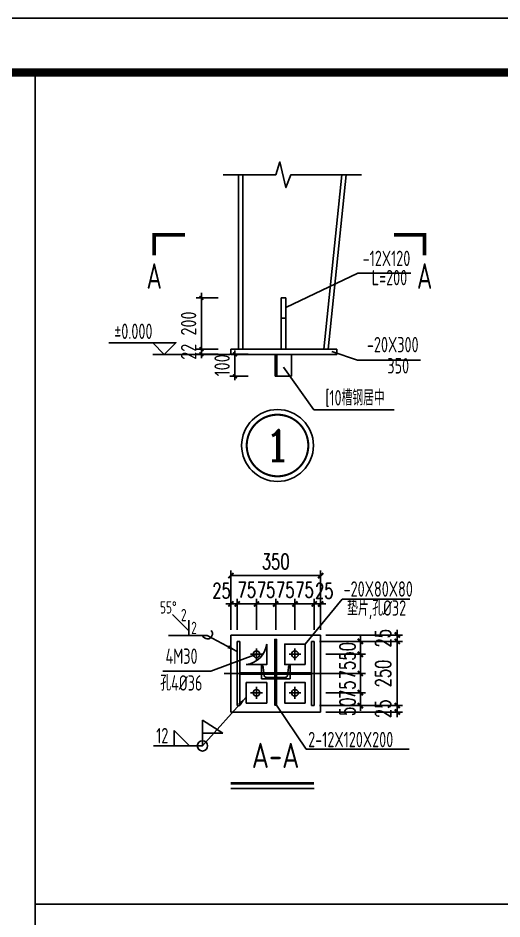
# Model space of a CAD drawing. Extents: x 177291 to 1288761, y 177638 to 322898.
# Drawn here: x 1229629 to 1239060, y 223406 to 240960 of the extents above; entities that cross this region are included whole.
import ezdxf
from ezdxf.enums import TextEntityAlignment as Align

# ---------------------------------------------------------------- set-up
doc = ezdxf.new("R2010")
doc.units = 0
doc.header["$LTSCALE"] = 1000
doc.linetypes.add('ACAD_ISO02W100', pattern=[15, 12, -3])
for name, color, linetype in [('AXIS', 3, 'Continuous'), ('DOTE', 1, 'Continuous'), ('GZ', 50, 'Continuous'), ('HfText', 7, 'Continuous'), ('NUM', 7, 'Continuous'), ('PUB_TEXT', 7, 'Continuous'), ('PUB_TITLE', 4, 'Continuous'), ('PZ', 202, 'Continuous'), ('TEXT', 7, 'Continuous'), ('TG', 110, 'Continuous'), ('THIN', 7, 'Continuous'), ('WELD', 7, 'Continuous'), ('YCX', 90, 'Continuous'), ('引出线', 3, 'Continuous'), ('引线', 3, 'Continuous'), ('虚线', 4, 'ACAD_ISO02W100')]:
    doc.layers.add(name, color=color, linetype=linetype)
doc.styles.add('_TCH_DIM_T3', font='SIMPLEX', dxfattribs={"width": 0.705882, "bigfont": 'GBCBIG'})
doc.styles.add('C', font='tssdeng.shx', dxfattribs={"height": 3, "bigfont": 'tssdchn.shx'})
doc.styles.add('COMPLEX', font='COMPLEX')
doc.styles.get("Standard").update_dxf_attribs({"font": 'gbenor.shx', "bigfont": 'gbcbig.shx'})
doc.styles.add('TSSD_Dimension', font='Tssdeng.shx', dxfattribs={"width": 0.8, "bigfont": 'hztxt.shx'})
doc.styles.add('TSSD_Label', font='tssdeng.shx', dxfattribs={"width": 0.7, "bigfont": 'hztxt.shx'})
doc.styles.add('TSSD_Norm', font='tssdeng.shx', dxfattribs={"bigfont": 'hztxt.shx'})
doc.styles.add('TSSD_Num', font='Tssdeng.shx', dxfattribs={"width": 0.7, "bigfont": 'hztxt.shx'})
doc.dimstyles.new('TCH_100_5', dxfattribs={"dimtxt": 297.5, "dimasz": 100, "dimexe": 100, "dimexo": 100, "dimgap": 126.25, "dimtad": 1, "dimdec": 0, "dimlfac": 0.2, "dimzin": 0, "dimdsep": 46, "dimtxsty": '_TCH_DIM_T3', "dimblk": 'ARCHTICK', "dimcen": 0.09, "dimclrd": 126, "dimclre": 126, "dimclrt": 7, "dimazin": 2, "dimtfac": 1, "dimtdec": 0, "dimtix": 1, "dimtmove": 2, "dimatfit": 3, "dimfxl": 1, "dimtolj": 1, "dimtzin": 0, "dimarcsym": 0})
doc.dimstyles.new('TSSD_20_100', dxfattribs={"dimtxt": 300, "dimasz": 75, "dimexe": 100, "dimexo": 250, "dimgap": 100, "dimtad": 1, "dimdec": 0, "dimlfac": 0.2, "dimzin": 0, "dimdsep": 46, "dimtxsty": 'TSSD_Dimension', "dimblk": 'ARCHTICK', "dimcen": 0, "dimdle": 100, "dimclrt": 7, "dimadec": 0, "dimazin": 0, "dimtfac": 1, "dimtdec": 0, "dimtix": 1, "dimtmove": 2, "dimatfit": 3, "dimfxl": 1, "dimtolj": 1, "dimtzin": 0, "dimarcsym": 0})
doc.dimstyles.new('TSSD_LEADER_STYLE_200.0', dxfattribs={"dimtxt": 0.18, "dimasz": 200, "dimexe": 0.18, "dimexo": 0.0625, "dimgap": 0.09, "dimtad": 0, "dimtih": 1, "dimtoh": 1, "dimdec": 4, "dimzin": 0, "dimdsep": 46, "dimtxsty": 'Standard', "dimcen": 0.09, "dimadec": 0, "dimazin": 0, "dimtfac": 1, "dimtdec": 4, "dimtofl": 0, "dimtmove": 0, "dimatfit": 3, "dimfxl": 1, "dimtolj": 1, "dimtzin": 0, "dimarcsym": 0})

# ---------------------------------------------------------------- blocks, each defined once
blk = doc.blocks.new('_ArchTick')
at = {"color": 0, "linetype": 'ByBlock', "const_width": 0.4}
blk.add_lwpolyline([(-0.5, -0.5), (0.5, 0.5)], dxfattribs=at)
blk = doc.blocks.new('*D204')
at = {"layer": 'AXIS', "color": 0, "linetype": 'ByBlock', "lineweight": -2, "transparency": 16777216}
for p, q in [((1233203, 234408), (1233203, 235608)), ((1233527, 235508), (1233103, 235508)), ((1233527, 234508), (1233103, 234508))]:
    blk.add_line(p, q, dxfattribs=at)
at = {"layer": 'Defpoints', "color": 0, "linetype": 'ByBlock', "transparency": 16777216}
for p in [(1233203, 235508), (1233777, 235508), (1233777, 234508)]:
    blk.add_point(p, dxfattribs=at)
at = {"layer": 'AXIS', "color": 0, "linetype": 'ByBlock', "lineweight": -2, "transparency": 16777216, "xscale": 75, "yscale": 75, "zscale": 75}
for p, rotation in [((1233203, 235508), 90), ((1233203, 234508), 270)]:
    blk.add_blockref('_ArchTick', p, dxfattribs=dict(at, rotation=rotation))
at = {"layer": 'AXIS', "color": 7, "linetype": 'ByBlock', "transparency": 16777216, "insert": (1232953, 235008), "char_height": 300, "attachment_point": 5, "rotation": 90, "style": 'TSSD_Dimension'}
blk.add_mtext('\\A1;200', dxfattribs=at)
blk = doc.blocks.new('*D205')
at = {"layer": 'AXIS', "color": 0, "linetype": 'ByBlock', "lineweight": -2, "transparency": 16777216}
for p, q in [((1233203, 234508), (1233203, 234583)), ((1233527, 234508), (1233103, 234508)), ((1233527, 234408), (1233103, 234408)), ((1233203, 234408), (1233203, 234508)), ((1233203, 234408), (1233203, 234333))]:
    blk.add_line(p, q, dxfattribs=at)
at = {"layer": 'Defpoints', "color": 0, "linetype": 'ByBlock', "transparency": 16777216}
for p in [(1233203, 234508), (1233777, 234508), (1233777, 234408)]:
    blk.add_point(p, dxfattribs=at)
at = {"layer": 'AXIS', "color": 0, "linetype": 'ByBlock', "lineweight": -2, "transparency": 16777216, "xscale": 75, "yscale": 75, "zscale": 75}
for p, rotation in [((1233203, 234508), 270), ((1233203, 234408), 90)]:
    blk.add_blockref('_ArchTick', p, dxfattribs=dict(at, rotation=rotation))
at = {"layer": 'AXIS', "color": 7, "linetype": 'ByBlock', "transparency": 16777216, "insert": (1232953, 234458), "char_height": 300, "attachment_point": 5, "rotation": 90, "style": 'TSSD_Dimension'}
blk.add_mtext('\\A1;22', dxfattribs=at)
blk = doc.blocks.new('_WELD001')
at = {"linetype": 'ByBlock'}
h = blk.add_hatch(color=0, dxfattribs=at)
h.paths.add_polyline_path([(0.8, 0.5), (0, 1), (0, 0.5)], flags=16)
edge = h.paths.add_edge_path()
edge.add_line((0.8, 0.5), (0, 1))
edge.add_line((0, 0.5), (0.8, 0.5))
edge.add_line((0, 0), (0, 1))
at = {"color": 0, "linetype": 'ByBlock'}
for p, q in [((0, 0), (0, 1)), ((0.8, 0.5), (0, 1)), ((0, 0.5), (0.8, 0.5))]:
    blk.add_line(p, q, dxfattribs=at)
blk = doc.blocks.new('_WELD003')
at = {"color": 0, "linetype": 'ByBlock'}
blk.add_circle((0, 0), 0.5, dxfattribs=at)
blk = doc.blocks.new('_WELD004')
at = {"color": 0, "linetype": 'ByBlock'}
for p, q in [((0, 1), (1, 0)), ((0, 0), (0, 1))]:
    blk.add_line(p, q, dxfattribs=at)
blk = doc.blocks.new('*D206')
at = {"layer": 'AXIS', "color": 126, "linetype": 'ByBlock', "lineweight": -2, "transparency": 16777216}
for p, q in [((1234276, 229039), (1234276, 229644)), ((1234651, 229039), (1234651, 229644)), ((1234276, 229544), (1234176, 229544)), ((1234651, 229544), (1234276, 229544)), ((1234651, 229544), (1234751, 229544))]:
    blk.add_line(p, q, dxfattribs=at)
at = {"layer": 'Defpoints', "color": 0, "linetype": 'ByBlock', "transparency": 16777216}
for p in [(1234276, 229544), (1234276, 228939), (1234651, 228939)]:
    blk.add_point(p, dxfattribs=at)
at = {"layer": 'AXIS', "color": 126, "linetype": 'ByBlock', "lineweight": -2, "transparency": 16777216, "xscale": 100, "yscale": 100, "zscale": 100}
blk.add_blockref('_ArchTick', (1234276, 229544), dxfattribs=at)
at = {"layer": 'AXIS', "color": 126, "linetype": 'ByBlock', "lineweight": -2, "transparency": 16777216, "xscale": 100, "yscale": 100, "zscale": 100, "rotation": 180}
blk.add_blockref('_ArchTick', (1234651, 229544), dxfattribs=at)
at = {"layer": 'AXIS', "color": 7, "linetype": 'ByBlock', "transparency": 16777216, "insert": (1234463, 229819), "char_height": 297.5, "attachment_point": 5, "style": '_TCH_DIM_T3'}
blk.add_mtext('\\A1;75', dxfattribs=at)
blk = doc.blocks.new('*D207')
at = {"layer": 'AXIS', "color": 126, "linetype": 'ByBlock', "lineweight": -2, "transparency": 16777216}
for p, q in [((1233776, 229039), (1233776, 230196)), ((1235526, 229039), (1235526, 230196)), ((1233776, 230096), (1235526, 230096))]:
    blk.add_line(p, q, dxfattribs=at)
at = {"layer": 'Defpoints', "color": 0, "linetype": 'ByBlock', "transparency": 16777216}
for p in [(1235526, 230096), (1233776, 228939), (1235526, 228939)]:
    blk.add_point(p, dxfattribs=at)
at = {"layer": 'AXIS', "color": 126, "linetype": 'ByBlock', "lineweight": -2, "transparency": 16777216, "xscale": 100, "yscale": 100, "zscale": 100, "rotation": 180}
blk.add_blockref('_ArchTick', (1233776, 230096), dxfattribs=at)
at = {"layer": 'AXIS', "color": 126, "linetype": 'ByBlock', "lineweight": -2, "transparency": 16777216, "xscale": 100, "yscale": 100, "zscale": 100}
blk.add_blockref('_ArchTick', (1235526, 230096), dxfattribs=at)
at = {"layer": 'AXIS', "color": 7, "linetype": 'ByBlock', "transparency": 16777216, "insert": (1234651, 230371), "char_height": 297.5, "attachment_point": 5, "style": '_TCH_DIM_T3'}
blk.add_mtext('\\A1;350', dxfattribs=at)
blk = doc.blocks.new('*D208')
at = {"layer": 'AXIS', "color": 126, "linetype": 'ByBlock', "lineweight": -2, "transparency": 16777216}
for p, q in [((1233776, 229039), (1233776, 229644)), ((1233901, 229039), (1233901, 229644)), ((1233776, 229544), (1233676, 229544)), ((1233901, 229544), (1233776, 229544)), ((1233901, 229544), (1234001, 229544))]:
    blk.add_line(p, q, dxfattribs=at)
at = {"layer": 'Defpoints', "color": 0, "linetype": 'ByBlock', "transparency": 16777216}
for p in [(1233776, 229544), (1233776, 228939), (1233901, 228939)]:
    blk.add_point(p, dxfattribs=at)
at = {"layer": 'AXIS', "color": 126, "linetype": 'ByBlock', "lineweight": -2, "transparency": 16777216, "xscale": 100, "yscale": 100, "zscale": 100}
blk.add_blockref('_ArchTick', (1233776, 229544), dxfattribs=at)
at = {"layer": 'AXIS', "color": 126, "linetype": 'ByBlock', "lineweight": -2, "transparency": 16777216, "xscale": 100, "yscale": 100, "zscale": 100, "rotation": 180}
blk.add_blockref('_ArchTick', (1233901, 229544), dxfattribs=at)
at = {"layer": 'AXIS', "color": 7, "linetype": 'ByBlock', "transparency": 16777216, "insert": (1233595, 229803), "char_height": 297.5, "attachment_point": 5, "style": '_TCH_DIM_T3'}
blk.add_mtext('\\A1;25', dxfattribs=at)
blk = doc.blocks.new('*D209')
at = {"layer": 'AXIS', "color": 126, "linetype": 'ByBlock', "lineweight": -2, "transparency": 16777216}
for p, q in [((1235401, 229039), (1235401, 229644)), ((1235526, 229039), (1235526, 229644)), ((1235401, 229544), (1235301, 229544)), ((1235526, 229544), (1235401, 229544)), ((1235526, 229544), (1235626, 229544))]:
    blk.add_line(p, q, dxfattribs=at)
at = {"layer": 'Defpoints', "color": 0, "linetype": 'ByBlock', "transparency": 16777216}
for p in [(1235401, 229544), (1235401, 228939), (1235526, 228939)]:
    blk.add_point(p, dxfattribs=at)
at = {"layer": 'AXIS', "color": 126, "linetype": 'ByBlock', "lineweight": -2, "transparency": 16777216, "xscale": 100, "yscale": 100, "zscale": 100}
blk.add_blockref('_ArchTick', (1235401, 229544), dxfattribs=at)
at = {"layer": 'AXIS', "color": 126, "linetype": 'ByBlock', "lineweight": -2, "transparency": 16777216, "xscale": 100, "yscale": 100, "zscale": 100, "rotation": 180}
blk.add_blockref('_ArchTick', (1235526, 229544), dxfattribs=at)
at = {"layer": 'AXIS', "color": 7, "linetype": 'ByBlock', "transparency": 16777216, "insert": (1235597, 229800), "char_height": 297.5, "attachment_point": 5, "style": '_TCH_DIM_T3'}
blk.add_mtext('\\A1;25', dxfattribs=at)
blk = doc.blocks.new('*D210')
at = {"layer": 'AXIS', "color": 126, "linetype": 'ByBlock', "lineweight": -2, "transparency": 16777216}
for p, q in [((1234651, 229039), (1234651, 229644)), ((1235026, 229039), (1235026, 229644)), ((1234651, 229544), (1234551, 229544)), ((1235026, 229544), (1234651, 229544)), ((1235026, 229544), (1235126, 229544))]:
    blk.add_line(p, q, dxfattribs=at)
at = {"layer": 'Defpoints', "color": 0, "linetype": 'ByBlock', "transparency": 16777216}
for p in [(1234651, 229544), (1234651, 228939), (1235026, 228939)]:
    blk.add_point(p, dxfattribs=at)
at = {"layer": 'AXIS', "color": 126, "linetype": 'ByBlock', "lineweight": -2, "transparency": 16777216, "xscale": 100, "yscale": 100, "zscale": 100}
blk.add_blockref('_ArchTick', (1234651, 229544), dxfattribs=at)
at = {"layer": 'AXIS', "color": 126, "linetype": 'ByBlock', "lineweight": -2, "transparency": 16777216, "xscale": 100, "yscale": 100, "zscale": 100, "rotation": 180}
blk.add_blockref('_ArchTick', (1235026, 229544), dxfattribs=at)
at = {"layer": 'AXIS', "color": 7, "linetype": 'ByBlock', "transparency": 16777216, "insert": (1234838, 229819), "char_height": 297.5, "attachment_point": 5, "style": '_TCH_DIM_T3'}
blk.add_mtext('\\A1;75', dxfattribs=at)
blk = doc.blocks.new('*D211')
at = {"layer": 'AXIS', "color": 126, "linetype": 'ByBlock', "lineweight": -2, "transparency": 16777216}
for p, q in [((1233901, 229039), (1233901, 229644)), ((1234276, 229039), (1234276, 229644)), ((1233901, 229544), (1233801, 229544)), ((1234276, 229544), (1233901, 229544)), ((1234276, 229544), (1234376, 229544))]:
    blk.add_line(p, q, dxfattribs=at)
at = {"layer": 'Defpoints', "color": 0, "linetype": 'ByBlock', "transparency": 16777216}
for p in [(1233901, 229544), (1233901, 228939), (1234276, 228939)]:
    blk.add_point(p, dxfattribs=at)
at = {"layer": 'AXIS', "color": 126, "linetype": 'ByBlock', "lineweight": -2, "transparency": 16777216, "xscale": 100, "yscale": 100, "zscale": 100}
blk.add_blockref('_ArchTick', (1233901, 229544), dxfattribs=at)
at = {"layer": 'AXIS', "color": 126, "linetype": 'ByBlock', "lineweight": -2, "transparency": 16777216, "xscale": 100, "yscale": 100, "zscale": 100, "rotation": 180}
blk.add_blockref('_ArchTick', (1234276, 229544), dxfattribs=at)
at = {"layer": 'AXIS', "color": 7, "linetype": 'ByBlock', "transparency": 16777216, "insert": (1234088, 229819), "char_height": 297.5, "attachment_point": 5, "style": '_TCH_DIM_T3'}
blk.add_mtext('\\A1;75', dxfattribs=at)
blk = doc.blocks.new('*D212')
at = {"layer": 'AXIS', "color": 126, "linetype": 'ByBlock', "lineweight": -2, "transparency": 16777216}
for p, q in [((1235026, 229039), (1235026, 229644)), ((1235401, 229039), (1235401, 229644)), ((1235026, 229544), (1234926, 229544)), ((1235401, 229544), (1235026, 229544)), ((1235401, 229544), (1235501, 229544))]:
    blk.add_line(p, q, dxfattribs=at)
at = {"layer": 'Defpoints', "color": 0, "linetype": 'ByBlock', "transparency": 16777216}
for p in [(1235026, 229544), (1235026, 228939), (1235401, 228939)]:
    blk.add_point(p, dxfattribs=at)
at = {"layer": 'AXIS', "color": 126, "linetype": 'ByBlock', "lineweight": -2, "transparency": 16777216, "xscale": 100, "yscale": 100, "zscale": 100}
blk.add_blockref('_ArchTick', (1235026, 229544), dxfattribs=at)
at = {"layer": 'AXIS', "color": 126, "linetype": 'ByBlock', "lineweight": -2, "transparency": 16777216, "xscale": 100, "yscale": 100, "zscale": 100, "rotation": 180}
blk.add_blockref('_ArchTick', (1235401, 229544), dxfattribs=at)
at = {"layer": 'AXIS', "color": 7, "linetype": 'ByBlock', "transparency": 16777216, "insert": (1235213, 229819), "char_height": 297.5, "attachment_point": 5, "style": '_TCH_DIM_T3'}
blk.add_mtext('\\A1;75', dxfattribs=at)
blk = doc.blocks.new('*D213')
at = {"layer": 'AXIS', "color": 126, "linetype": 'ByBlock', "lineweight": -2, "transparency": 16777216}
for p, q in [((1236300, 227814), (1236300, 227914)), ((1235626, 227814), (1236400, 227814)), ((1236300, 227814), (1236300, 227564)), ((1235501, 227564), (1236400, 227564)), ((1236300, 227564), (1236300, 227464))]:
    blk.add_line(p, q, dxfattribs=at)
at = {"layer": 'Defpoints', "color": 0, "linetype": 'ByBlock', "transparency": 16777216}
for p in [(1235526, 227814), (1235401, 227564), (1236300, 227564)]:
    blk.add_point(p, dxfattribs=at)
at = {"layer": 'AXIS', "color": 126, "linetype": 'ByBlock', "lineweight": -2, "transparency": 16777216, "xscale": 100, "yscale": 100, "zscale": 100}
for p, rotation in [((1236300, 227814), 270), ((1236300, 227564), 90)]:
    blk.add_blockref('_ArchTick', p, dxfattribs=dict(at, rotation=rotation))
at = {"layer": 'AXIS', "color": 7, "linetype": 'ByBlock', "transparency": 16777216, "insert": (1236050, 227541), "char_height": 297.5, "attachment_point": 5, "rotation": 90, "style": '_TCH_DIM_T3'}
blk.add_mtext('\\A1;50', dxfattribs=at)
blk = doc.blocks.new('*D214')
at = {"layer": 'AXIS', "color": 126, "linetype": 'ByBlock', "lineweight": -2, "transparency": 16777216}
for p, q in [((1235626, 228564), (1236400, 228564)), ((1236300, 228564), (1236300, 228664)), ((1236300, 228189), (1236300, 228564)), ((1235626, 228189), (1236400, 228189)), ((1236300, 228189), (1236300, 228089))]:
    blk.add_line(p, q, dxfattribs=at)
at = {"layer": 'Defpoints', "color": 0, "linetype": 'ByBlock', "transparency": 16777216}
for p in [(1235526, 228564), (1236300, 228564), (1235526, 228189)]:
    blk.add_point(p, dxfattribs=at)
at = {"layer": 'AXIS', "color": 126, "linetype": 'ByBlock', "lineweight": -2, "transparency": 16777216, "xscale": 100, "yscale": 100, "zscale": 100}
for p, rotation in [((1236300, 228564), 270), ((1236300, 228189), 90)]:
    blk.add_blockref('_ArchTick', p, dxfattribs=dict(at, rotation=rotation))
at = {"layer": 'AXIS', "color": 7, "linetype": 'ByBlock', "transparency": 16777216, "insert": (1236050, 228255), "char_height": 297.5, "attachment_point": 5, "rotation": 90, "style": '_TCH_DIM_T3'}
blk.add_mtext('\\A1;75', dxfattribs=at)
blk = doc.blocks.new('*D215')
at = {"layer": 'AXIS', "color": 0, "linetype": 'ByBlock', "lineweight": -2, "transparency": 16777216}
for p, q in [((1234115, 234408), (1233756, 234408)), ((1233856, 234408), (1233856, 234483)), ((1233856, 233980), (1233856, 234408)), ((1234115, 233980), (1233756, 233980)), ((1233856, 233980), (1233856, 233905))]:
    blk.add_line(p, q, dxfattribs=at)
at = {"layer": 'Defpoints', "color": 0, "linetype": 'ByBlock', "transparency": 16777216}
for p in [(1233856, 234408), (1234365, 234408), (1234365, 233980)]:
    blk.add_point(p, dxfattribs=at)
at = {"layer": 'AXIS', "color": 0, "linetype": 'ByBlock', "lineweight": -2, "transparency": 16777216, "xscale": 75, "yscale": 75, "zscale": 75}
for p, rotation in [((1233856, 234408), 270), ((1233856, 233980), 90)]:
    blk.add_blockref('_ArchTick', p, dxfattribs=dict(at, rotation=rotation))
at = {"layer": 'AXIS', "color": 7, "linetype": 'ByBlock', "transparency": 16777216, "insert": (1233606, 234194), "char_height": 300, "attachment_point": 5, "rotation": 90, "style": 'TSSD_Dimension'}
blk.add_mtext('\\A1;100', dxfattribs=at)
blk = doc.blocks.new('_WELD008')
at = {"color": 0, "linetype": 'ByBlock'}
for p, q in [((0, 0.3), (1.061, 1.361)), ((0, 0), (0, 1))]:
    blk.add_line(p, q, dxfattribs=at)
for tag, p in [('C', (1.286, 1.416)), ('B', (0.288, 0.856)), ('A', (-0.303, -0.009))]:
    blk.add_attdef(tag, text='', height=0.8, dxfattribs=at).set_placement(p, align=Align.CENTER)
blk = doc.blocks.new('*D216')
at = {"layer": 'AXIS', "color": 126, "linetype": 'ByBlock', "lineweight": -2, "transparency": 16777216}
for p, q in [((1235626, 228814), (1237119, 228814)), ((1237019, 227564), (1237019, 228814)), ((1235626, 227564), (1237119, 227564))]:
    blk.add_line(p, q, dxfattribs=at)
at = {"layer": 'Defpoints', "color": 0, "linetype": 'ByBlock', "transparency": 16777216}
for p in [(1235526, 228814), (1237019, 228814), (1235526, 227564)]:
    blk.add_point(p, dxfattribs=at)
at = {"layer": 'AXIS', "color": 126, "linetype": 'ByBlock', "lineweight": -2, "transparency": 16777216, "xscale": 100, "yscale": 100, "zscale": 100}
for p, rotation in [((1237019, 228814), 90), ((1237019, 227564), 270)]:
    blk.add_blockref('_ArchTick', p, dxfattribs=dict(at, rotation=rotation))
at = {"layer": 'AXIS', "color": 7, "linetype": 'ByBlock', "transparency": 16777216, "insert": (1236744, 228189), "char_height": 297.5, "attachment_point": 5, "rotation": 90, "style": '_TCH_DIM_T3'}
blk.add_mtext('\\A1;250', dxfattribs=at)
blk = doc.blocks.new('*D217')
at = {"layer": 'AXIS', "color": 126, "linetype": 'ByBlock', "lineweight": -2, "transparency": 16777216}
for p, q in [((1235626, 227564), (1237119, 227564)), ((1237019, 227564), (1237019, 227664)), ((1237019, 227564), (1237019, 227439)), ((1235626, 227439), (1237119, 227439)), ((1237019, 227439), (1237019, 227339))]:
    blk.add_line(p, q, dxfattribs=at)
at = {"layer": 'Defpoints', "color": 0, "linetype": 'ByBlock', "transparency": 16777216}
for p in [(1235526, 227564), (1235526, 227439), (1237019, 227439)]:
    blk.add_point(p, dxfattribs=at)
at = {"layer": 'AXIS', "color": 126, "linetype": 'ByBlock', "lineweight": -2, "transparency": 16777216, "xscale": 100, "yscale": 100, "zscale": 100}
for p, rotation in [((1237019, 227564), 270), ((1237019, 227439), 90)]:
    blk.add_blockref('_ArchTick', p, dxfattribs=dict(at, rotation=rotation))
at = {"layer": 'AXIS', "color": 7, "linetype": 'ByBlock', "transparency": 16777216, "insert": (1236744, 227501), "char_height": 297.5, "attachment_point": 5, "rotation": 90, "style": '_TCH_DIM_T3'}
blk.add_mtext('\\A1;25', dxfattribs=at)
blk = doc.blocks.new('*D218')
at = {"layer": 'AXIS', "color": 126, "linetype": 'ByBlock', "lineweight": -2, "transparency": 16777216}
for p, q in [((1235626, 228939), (1237119, 228939)), ((1237019, 228939), (1237019, 229039)), ((1237019, 228814), (1237019, 228939)), ((1235626, 228814), (1237119, 228814)), ((1237019, 228814), (1237019, 228714))]:
    blk.add_line(p, q, dxfattribs=at)
at = {"layer": 'Defpoints', "color": 0, "linetype": 'ByBlock', "transparency": 16777216}
for p in [(1235526, 228939), (1237019, 228939), (1235526, 228814)]:
    blk.add_point(p, dxfattribs=at)
at = {"layer": 'AXIS', "color": 126, "linetype": 'ByBlock', "lineweight": -2, "transparency": 16777216, "xscale": 100, "yscale": 100, "zscale": 100}
for p, rotation in [((1237019, 228939), 270), ((1237019, 228814), 90)]:
    blk.add_blockref('_ArchTick', p, dxfattribs=dict(at, rotation=rotation))
at = {"layer": 'AXIS', "color": 7, "linetype": 'ByBlock', "transparency": 16777216, "insert": (1236744, 228876), "char_height": 297.5, "attachment_point": 5, "rotation": 90, "style": '_TCH_DIM_T3'}
blk.add_mtext('\\A1;25', dxfattribs=at)
blk = doc.blocks.new('*D230')
at = {"layer": 'AXIS', "color": 126, "linetype": 'ByBlock', "lineweight": -2, "transparency": 16777216}
for p, q in [((1236300, 228189), (1236300, 228289)), ((1235626, 228189), (1236400, 228189)), ((1236300, 228189), (1236300, 227814)), ((1235626, 227814), (1236400, 227814)), ((1236300, 227814), (1236300, 227714))]:
    blk.add_line(p, q, dxfattribs=at)
at = {"layer": 'Defpoints', "color": 0, "linetype": 'ByBlock', "transparency": 16777216}
for p in [(1235526, 228189), (1235526, 227814), (1236300, 227814)]:
    blk.add_point(p, dxfattribs=at)
at = {"layer": 'AXIS', "color": 126, "linetype": 'ByBlock', "lineweight": -2, "transparency": 16777216, "xscale": 100, "yscale": 100, "zscale": 100}
for p, rotation in [((1236300, 228189), 270), ((1236300, 227814), 90)]:
    blk.add_blockref('_ArchTick', p, dxfattribs=dict(at, rotation=rotation))
at = {"layer": 'AXIS', "color": 7, "linetype": 'ByBlock', "transparency": 16777216, "insert": (1236050, 227872), "char_height": 297.5, "attachment_point": 5, "rotation": 90, "style": '_TCH_DIM_T3'}
blk.add_mtext('\\A1;75', dxfattribs=at)
blk = doc.blocks.new('*D231')
at = {"layer": 'AXIS', "color": 126, "linetype": 'ByBlock', "lineweight": -2, "transparency": 16777216}
for p, q in [((1236300, 228814), (1236300, 228914)), ((1235501, 228814), (1236400, 228814)), ((1236300, 228814), (1236300, 228564)), ((1235626, 228564), (1236400, 228564)), ((1236300, 228564), (1236300, 228464))]:
    blk.add_line(p, q, dxfattribs=at)
at = {"layer": 'Defpoints', "color": 0, "linetype": 'ByBlock', "transparency": 16777216}
for p in [(1235401, 228814), (1235526, 228564), (1236300, 228564)]:
    blk.add_point(p, dxfattribs=at)
at = {"layer": 'AXIS', "color": 126, "linetype": 'ByBlock', "lineweight": -2, "transparency": 16777216, "xscale": 100, "yscale": 100, "zscale": 100}
for p, rotation in [((1236300, 228814), 270), ((1236300, 228564), 90)]:
    blk.add_blockref('_ArchTick', p, dxfattribs=dict(at, rotation=rotation))
at = {"layer": 'AXIS', "color": 7, "linetype": 'ByBlock', "transparency": 16777216, "insert": (1236050, 228622), "char_height": 297.5, "attachment_point": 5, "rotation": 90, "style": '_TCH_DIM_T3'}
blk.add_mtext('\\A1;50', dxfattribs=at)
blk = doc.blocks.new('ts_idx2')
at = {"color": 0, "linetype": 'ByBlock', "lineweight": -2, "const_width": 0.0333}
blk.add_lwpolyline([(-0.5, 0, 1), (0.5, 0, 1)], format="xyb", close=True, dxfattribs=at)
at = {"color": 0, "linetype": 'ByBlock', "lineweight": -2}
blk.add_circle((0, 0), 0.583, dxfattribs=at)
at = {"color": 0, "linetype": 'ByBlock', "lineweight": -2, "style": 'TSSD_Num', "width": 0.7}
blk.add_attdef('A', text='', height=0.5, dxfattribs=at).set_placement((0, 0), align=Align.MIDDLE_CENTER)

msp = doc.modelspace()

# ---------------------------------------------------------------- linework, layer by layer
at = {"layer": 'AXIS'}
for p, q in [((1229960.6, 239899.66), (1229960.6, 179020.59)), ((1229960.6, 223694.23), (1280276.45, 223694.23))]:
    msp.add_line(p, q, dxfattribs=at)
at = {"layer": 'AXIS', "linetype": 'ByBlock'}
msp.add_line((1235856.47, 228188.73), (1233644.37, 228188.73), dxfattribs=at)
at = {"layer": 'DOTE'}
for p, q in [((1234390.56, 228563.73), (1234160.56, 228563.73)), ((1234275.56, 228448.73), (1234275.56, 228678.73)), ((1234910.56, 228563.73), (1235140.56, 228563.73)), ((1235025.56, 228448.73), (1235025.56, 228678.73)), ((1234275.56, 227698.73), (1234275.56, 227928.73)), ((1235025.56, 227698.73), (1235025.56, 227928.73)), ((1234390.56, 227813.73), (1234160.56, 227813.73)), ((1234910.56, 227813.73), (1235140.56, 227813.73))]:
    msp.add_line(p, q, dxfattribs=at)
at = {"layer": 'GZ'}
for p, q in [((1233925.41, 234507.69), (1233925.41, 237906.44)), ((1234009.7, 234507.69), (1234009.7, 237906.44)), ((1235591.13, 234507.69), (1235939.7, 237906.44)), ((1235675.41, 234507.69), (1236023.98, 237906.44)), ((1233776.66, 234407.64), (1233776.66, 234507.69)), ((1235838.99, 234507.69), (1233776.66, 234507.69)), ((1235838.99, 234407.64), (1233776.66, 234407.64)), ((1234605.41, 234507.76), (1234245.41, 234507.76)), ((1234364.89, 234407.64), (1235235.74, 234407.64)), ((1234995.41, 234507.76), (1235355.41, 234507.76)), ((1235838.99, 234407.64), (1235838.99, 234507.69)), ((1233950.56, 228813.73), (1233900.56, 228813.73)), ((1233900.56, 228813.73), (1233900.56, 227563.73)), ((1233950.56, 227563.73), (1233950.56, 228813.73)), ((1235350.56, 228813.73), (1235400.56, 228813.73)), ((1235350.56, 227563.73), (1235350.56, 228813.73)), ((1235400.56, 228813.73), (1235400.56, 227563.73)), ((1233950.56, 228203.73), (1235350.56, 228203.73)), ((1235350.56, 228173.73), (1233950.56, 228173.73)), ((1233950.56, 227563.73), (1233900.56, 227563.73)), ((1235350.56, 227563.73), (1235400.56, 227563.73))]:
    msp.add_line(p, q, dxfattribs=at)
for points in [[(1233625.41, 237906.44), (1233925.41, 237906.44), (1234652.41, 237906.44), (1234732.41, 238156.44), (1234850.73, 237657.07), (1234948.41, 237906.44), (1236023.98, 237906.44), (1236323.98, 237906.44)], [(1234475.56, 228763.73), (1234475.56, 228363.73), (1234075.56, 228363.73)]]:
    msp.add_lwpolyline(points, dxfattribs=at)
for points in [[(1235225.56, 228363.73), (1235225.56, 228763.73), (1234825.56, 228763.73), (1234825.56, 228363.73)], [(1234075.56, 228013.73), (1234075.56, 227613.73), (1234475.56, 227613.73), (1234475.56, 228013.73)], [(1235225.56, 227613.73), (1235225.56, 228013.73), (1234825.56, 228013.73), (1234825.56, 227613.73)]]:
    msp.add_lwpolyline(points, close=True, dxfattribs=at)
for centre in [(1234275.56, 228563.73), (1235025.56, 228563.73), (1234275.56, 227813.73), (1235025.56, 227813.73)]:
    msp.add_circle(centre, 65, dxfattribs=at)
msp.add_arc((1234020.84, 228818.46), 458, 276.862015, 353.137985, dxfattribs=at)
at = {"layer": 'NUM', "const_width": 50}
msp.add_lwpolyline([(1233773.44, 226049.05), (1235397, 226049.05)], dxfattribs=at)
at = {"layer": 'PUB_TITLE'}
msp.add_lwpolyline([(1199563.96, 240960.27), (1288761.34, 240960.27), (1288761.34, 177959.98), (1199563.96, 177959.98)], close=True, dxfattribs=at)
at = {"layer": 'PUB_TITLE', "const_width": 159.09}
msp.add_lwpolyline([(1202215.49, 179020.59), (1202215.49, 239899.66), (1287700.73, 239899.66), (1287700.73, 179020.59)], close=True, dxfattribs=at)
at = {"layer": 'PZ'}
for p, q in [((1233775.56, 228938.73), (1235525.56, 228938.73)), ((1233775.56, 227438.73), (1233775.56, 228938.73)), ((1235525.56, 228938.73), (1235525.56, 227438.73)), ((1235525.56, 227438.73), (1233775.56, 227438.73))]:
    msp.add_line(p, q, dxfattribs=at)
for points in [[(1234632.4, 228203.73), (1234632.4, 228853.73), (1234668.72, 228853.73), (1234668.72, 228203.73)], [(1234632.4, 228173.73), (1234632.4, 227573.73), (1234668.72, 227573.73), (1234668.72, 228173.73)]]:
    msp.add_lwpolyline(points, close=True, dxfattribs=at)
at = {"layer": 'TG'}
msp.add_line((1234755.71, 235115.12), (1234845.11, 235115.12), dxfattribs=at)
msp.add_lwpolyline([(1234755.71, 235507.69), (1234845.11, 235507.69), (1234845.11, 234507.69), (1234755.71, 234507.69)], close=True, dxfattribs=at)
at = {"layer": 'THIN', "linetype": 'ByBlock'}
msp.add_lwpolyline([(1233773.44, 225949.05), (1235397, 225949.05)], dxfattribs=at)
at = {"layer": 'WELD'}
for p, q in [((1233314.9, 228927.91), (1232558.41, 228927.91)), ((1233222.54, 226778.48), (1232271.23, 226778.48))]:
    msp.add_line(p, q, dxfattribs=at)
msp.add_arc((1233318.4, 228961.71), 99.2, 199.92177, 43.59365, dxfattribs=at)
at = {"layer": 'YCX'}
msp.add_line((1233755.84, 234407.64), (1232254.89, 234407.64), dxfattribs=at)
msp.add_lwpolyline([(1232254.89, 234632.64), (1232479.89, 234407.64), (1232704.89, 234632.64), (1231399.07, 234632.64)], dxfattribs=at)
at = {"layer": '引出线', "const_width": 70}
for points in [[(1232882.82, 236733.78), (1232282.82, 236733.78), (1232282.82, 236333.78)], [(1236952.6, 236733.78), (1237552.6, 236733.78), (1237552.6, 236333.78)]]:
    msp.add_lwpolyline(points, dxfattribs=at)
at = {"layer": '引线'}
for p, q in [((1234845.11, 235318.24), (1236250.02, 235990.79)), ((1236250.02, 235990.79), (1237282.09, 235990.79)), ((1235743.62, 234462.68), (1236242.78, 234293.73)), ((1236242.78, 234293.73), (1237473.48, 234293.73)), ((1235225.56, 228763.73), (1235944.42, 229640.1)), ((1235944.42, 229640.1), (1237264.23, 229640.1)), ((1234275.56, 228563.73), (1233386.06, 228234.41)), ((1233386.06, 228234.41), (1232448.95, 228234.41)), ((1234668.72, 227573.73), (1235246.6, 226717.82)), ((1237253.06, 226717.82), (1235246.6, 226717.82))]:
    msp.add_line(p, q, dxfattribs=at)
msp.add_lwpolyline([(1234800.41, 234157.64), (1235394.62, 233326.74), (1235394.62, 233326.74), (1236956.29, 233326.74)], dxfattribs=at)
at = {"layer": '虚线'}
for p, q in [((1234640.57, 233979.78), (1234640.57, 234407.64)), ((1234671.5, 233979.78), (1234671.5, 234407.64)), ((1234957.06, 234407.64), (1234957.06, 233979.78)), ((1234957.06, 233979.78), (1234640.57, 233979.78))]:
    msp.add_line(p, q, dxfattribs=at)
msp.add_lwpolyline([(1234689.98, 228087.18), (1234929.98, 228087.18), (1234929.98, 228348.18), (1234918.28, 228348.18, 0.22513565), (1234897.01, 228303.93), (1234879.38, 228152.68, -0.38531359), (1234836.85, 228114.18), (1234468.12, 228114.18, -0.38531359), (1234425.58, 228152.68), (1234407.96, 228303.93, 0.22513565), (1234386.69, 228348.18), (1234374.98, 228348.18), (1234374.98, 228087.18)], format="xyb", close=True, dxfattribs=at)

# ---------------------------------------------------------------- block references
at = {"layer": 'AXIS'}
ref = msp.add_blockref('ts_idx2', (1234685.53, 232631.41), dxfattribs=dict(at, xscale=1200, yscale=1200, zscale=1200))
ref.add_attrib('9', '1', dxfattribs={"layer": 'THIN', "height": 600, "style": 'COMPLEX'}).set_placement((1234685.53, 232631.41), align=Align.MIDDLE_CENTER)
at = {"layer": 'WELD'}
ref = msp.add_blockref('_WELD008', (1232958.41, 228927.91), dxfattribs=dict(at, xscale=-300, yscale=300, zscale=300))
ref.add_attrib('2', '2', dxfattribs={"height": 240, "style": 'TSSD_Label', "width": 0.7}).set_placement((1232858.41, 229327.91), align=Align.MIDDLE_CENTER)
ref.add_attrib('2', '2', dxfattribs={"height": 240, "style": 'TSSD_Label', "width": 0.7}).set_placement((1233058.41, 229077.91), align=Align.MIDDLE_CENTER)
ref.add_attrib('55%%d', '55%%d', dxfattribs={"height": 240, "style": 'TSSD_Label', "width": 0.7}).set_placement((1232558.41, 229477.91), align=Align.MIDDLE_CENTER)
for name, p, xscale, yscale, zscale in [('_WELD001', (1233222.54, 226778.48), 500, 500, 500), ('_WELD004', (1232671.23, 226778.48), 300, 300, 300), ('_WELD003', (1233222.54, 226778.48), 200, 200, 200)]:
    msp.add_blockref(name, p, dxfattribs=dict(at, xscale=xscale, yscale=yscale, zscale=zscale))

# ---------------------------------------------------------------- texts
at = {"layer": 'HfText', "style": 'TSSD_Label', "width": 0.7}
msp.add_text('12', height=300, dxfattribs=at).set_placement((1232321.23, 226828.48))
at = {"layer": 'PUB_TEXT', "style": 'TSSD_Num', "width": 0.7}
for p in [(1232282.82, 235933.78), (1237552.6, 235933.78)]:
    msp.add_text('A', height=500, dxfattribs=at).set_placement(p, align=Align.MIDDLE_CENTER)
at = {"layer": 'PUB_TEXT', "style": 'C', "width": 0.8}
msp.add_text('A-A', height=490, dxfattribs=at).set_placement((1234184.35, 226201.43), align=Align.BOTTOM_LEFT)
at = {"layer": 'TEXT', "style": 'TSSD_Norm', "width": 0.7}
for s, p in [('-12X120', (1237273.8, 236037.21)), ('L=200', (1237212.88, 235662.52)), ('-20X300', (1237435.1, 234356.73)), ('350', (1237250.08, 233943.83))]:
    msp.add_text(s, height=300, dxfattribs=at).set_placement(p, align=Align.BOTTOM_RIGHT)
msp.add_text('%%p0.000', height=300, dxfattribs=at).set_placement((1231876.76, 234856.2), align=Align.MIDDLE)
msp.add_text('[10槽钢居中', height=300, dxfattribs=at).set_placement((1236196.44, 233411.07), align=Align.CENTER)
for s, p in [('-20X80X80', (1235974.31, 229685.3)), ('垫片,孔%%C32', (1236043.45, 229315.32)), ('4M30', (1232503.65, 228376.45)), ('孔4%%C36', (1232401.18, 227855.45)), ('2-12X120X200', (1235283.73, 226752.48))]:
    msp.add_text(s, height=300, dxfattribs=at).set_placement(p)

# ---------------------------------------------------------------- dimensions: what is measured, and where the dimension line sits
at = {"layer": 'AXIS', "linetype": 'ByBlock'}
for base, p1, p2, angle, dimstyle, picture, middle in [((1233203.18, 235507.69), (1233776.66, 234507.69), (1233776.66, 235507.69), 90, 'TSSD_20_100', '*D204', (1232953.18, 235007.69)), ((1235525.56, 230095.8), (1233775.56, 228938.73), (1235525.56, 228938.73), 180, 'TCH_100_5', '*D207', (1234650.56, 230370.8)), ((1233900.56, 229544.37), (1234275.56, 228938.73), (1233900.56, 228938.73), 180, 'TCH_100_5', '*D211', (1234088.06, 229819.37)), ((1234275.56, 229544.37), (1234650.56, 228938.73), (1234275.56, 228938.73), 180, 'TCH_100_5', '*D206', (1234463.06, 229819.37)), ((1234650.56, 229544.37), (1235025.56, 228938.73), (1234650.56, 228938.73), 180, 'TCH_100_5', '*D210', (1234838.06, 229819.37)), ((1235025.56, 229544.37), (1235400.56, 228938.73), (1235025.56, 228938.73), 180, 'TCH_100_5', '*D212', (1235213.06, 229819.37)), ((1237018.81, 228938.73), (1235525.56, 228813.73), (1235525.56, 228938.73), 90, 'TCH_100_5', '*D218', (1236743.81, 228876.23)), ((1237018.81, 228813.73), (1235525.56, 227563.73), (1235525.56, 228813.73), 90, 'TCH_100_5', '*D216', (1236743.81, 228188.73)), ((1237018.81, 227438.73), (1235525.56, 227563.73), (1235525.56, 227438.73), 90, 'TCH_100_5', '*D217', (1236743.81, 227501.23))]:
    dim = msp.add_linear_dim(base=base, p1=p1, p2=p2, angle=angle, dimstyle=dimstyle, dxfattribs=at)
    dim.commit()
    dim.dimension.update_dxf_attribs({"geometry": picture, "text_midpoint": middle})
for base, p1, p2, text, picture, middle in [((1233203.18, 234507.69), (1233776.66, 234407.64), (1233776.66, 234507.69), '22', '*D205', (1232953.18, 234457.67)), ((1233855.84, 234407.64), (1234364.89, 233979.78), (1234364.89, 234407.64), '100', '*D215', (1233605.84, 234193.71))]:
    dim = msp.add_linear_dim(base=base, p1=p1, p2=p2, angle=90, text=text, dimstyle='TSSD_20_100', dxfattribs=at)
    dim.commit()
    dim.dimension.update_dxf_attribs({"geometry": picture, "text_midpoint": middle})
for base, p1, p2, angle, picture, middle in [((1233775.56, 229544.37), (1233900.56, 228938.73), (1233775.56, 228938.73), 180, '*D208', (1233595.34, 229802.52)), ((1235400.56, 229544.37), (1235525.56, 228938.73), (1235400.56, 228938.73), 180, '*D209', (1235596.68, 229799.5)), ((1236299.72, 228563.73), (1235400.56, 228813.73), (1235525.56, 228563.73), 270, '*D231', (1236049.72, 228622.12)), ((1236299.72, 228563.73), (1235525.56, 228188.73), (1235525.56, 228563.73), 90, '*D214', (1236049.72, 228255.35)), ((1236299.72, 227813.73), (1235525.56, 228188.73), (1235525.56, 227813.73), 270, '*D230', (1236049.72, 227872.12)), ((1236299.72, 227563.73), (1235525.56, 227813.73), (1235400.56, 227563.73), 90, '*D213', (1236049.72, 227540.81))]:
    dim = msp.add_linear_dim(base=base, p1=p1, p2=p2, angle=angle, dimstyle='TCH_100_5', dxfattribs=at)
    dim.commit()
    dim.dimension.update_dxf_attribs({"geometry": picture, "text_midpoint": middle, "dimtype": 160})

# ---------------------------------------------------------------- leaders
at = {"layer": 'WELD'}
for points in [[(1233900.56, 228619.51), (1233314.9, 228927.91)], [(1234075.56, 227729.86), (1233222.54, 226778.48)]]:
    msp.add_leader(points, dimstyle='TSSD_LEADER_STYLE_200.0', dxfattribs=at)

doc.saveas('drawing.dxf')
